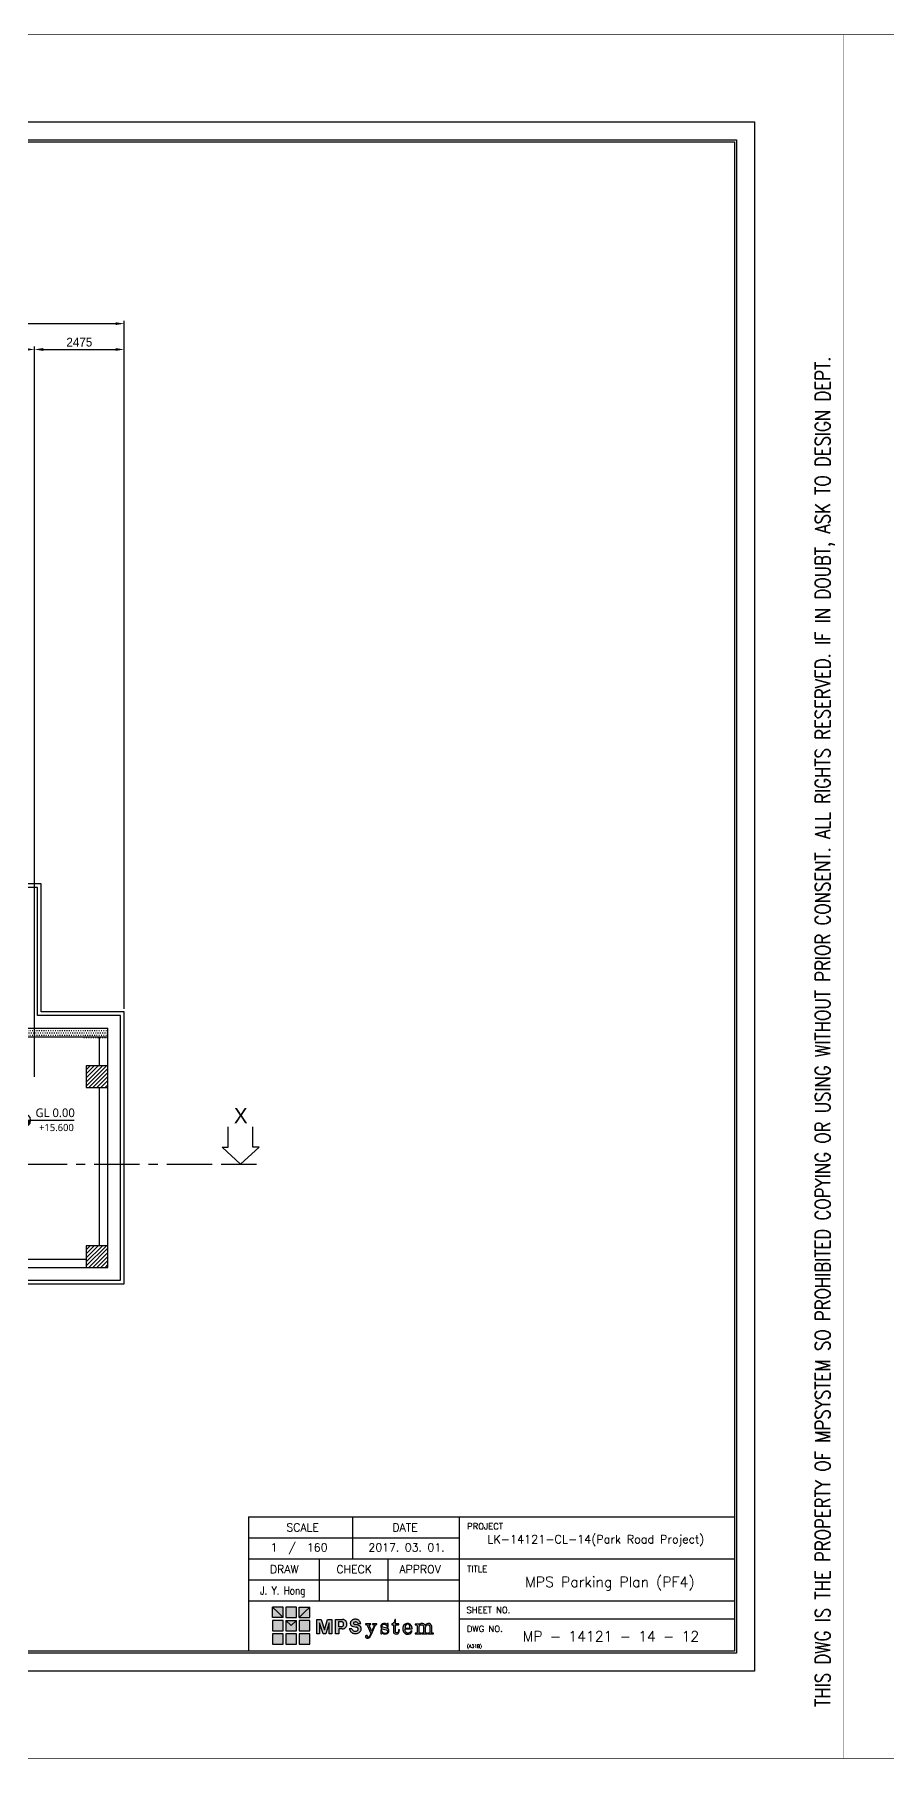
# Model space of a CAD drawing. Header units: millimetres. Extents: x -5 to 1510635, y -6 to 71285.
# Drawn here: x 809306 to 832823, y -5 to 47525 of the extents above; entities that cross this region are included whole.
import ezdxf
from ezdxf.enums import TextEntityAlignment as Align

# ---------------------------------------------------------------- set-up
doc = ezdxf.new("R2010")
doc.units = ezdxf.units.MM
doc.header["$LTSCALE"] = 1000
for name, pattern in [('CENTER', [2, 1.25, -0.25, 0.25, -0.25]), ('HIDDEN', [0.375, 0.25, -0.125]), ('S-BM-2ND$0$HIDDEN', [9.525, 6.35, -3.175])]:
    doc.linetypes.add(name, pattern=pattern)
for name, color, linetype in [('1', 1, 'CENTER'), ('3', 3, 'Continuous'), ('A-SYM', 6, 'Continuous'), ('MP-2', 42, 'Continuous'), ('MP-3', 3, 'Continuous'), ('MP-4', 4, 'HIDDEN'), ('MP-7', 7, 'Continuous'), ('MP-8', 8, 'Continuous'), ('S-BM-2ND$0$S-BEAM', 21, 'Continuous'), ('S-BM-2ND$0$S-BEAMS-1', 21, 'Continuous'), ('S-COL 2ND$0$GRD RC WALL', 31, 'Continuous'), ('S-COL 2ND$0$S-COL-1', 31, 'Continuous'), ('S-COL 2ND$0$S-COL-HATCH', 11, 'Continuous'), ('S-COL 2ND$0$S-RCWALL', 31, 'Continuous'), ('S-COL 2ND$0$S-RCWALL-HACH', 21, 'Continuous'), ('S-TEXT-3', 31, 'Continuous')]:
    doc.layers.add(name, color=color, linetype=linetype)
doc.styles.add('GHD', font='OUTLINE', dxfattribs={"bigfont": 'GHD'})
doc.styles.add('GHG1', font='simplex.shx', dxfattribs={"bigfont": 'whgtxt.shx'})
doc.styles.add('ROMANS', font='ROMANS.shx')
doc.styles.add('맑은고딕', font='malgun.ttf', dxfattribs={"height": 800})
doc.dimstyles.new('MPS2', dxfattribs={"dimscale": 100, "dimtxt": 3, "dimasz": 3, "dimexe": 1, "dimexo": 1, "dimgap": 1, "dimtad": 1, "dimzin": 12, "dimdsep": 46, "dimtxsty": 'Standard', "dimcen": 1, "dimclrd": 1, "dimclre": 1, "dimclrt": 7, "dimazin": 2, "dimtfac": 1, "dimtmove": 0, "dimatfit": 3, "dimfxl": 1, "dimarcsym": 0})

# ---------------------------------------------------------------- blocks, each defined once
blk = doc.blocks.new('MP LOGO')
h = blk.add_hatch(color=20)
h.paths.add_polyline_path([(9, 55), (0, 64), (0, 46), (18, 46)])
h.paths.add_polyline_path([(18, 41), (0, 41), (0, 23), (18, 23)])
h.paths.add_polyline_path([(32, 32), (23, 41), (23, 23), (41, 23), (41, 41)])
h.paths.add_polyline_path([(64, 23), (64, 41), (46, 41), (46, 23)])
h.paths.add_polyline_path([(64, 46), (64, 64), (55, 55), (46, 46)])
h.paths.add_polyline_path([(64, 18), (46, 18), (46, 0), (64, 0)])
h.paths.add_polyline_path([(0, 0), (18, 0), (18, 18), (0, 18)])
h = blk.add_hatch(color=131)
h.paths.add_polyline_path([(18, 64), (0, 64), (9, 55), (18, 46)])
h.paths.add_polyline_path([(41, 64), (23, 64), (23, 46), (41, 46)])
h.paths.add_polyline_path([(64, 64), (46, 64), (46, 46), (55, 55)])
h.paths.add_polyline_path([(41, 41), (23, 41), (32, 32)])
h.paths.add_polyline_path([(41, 18), (23, 18), (23, 0), (41, 0)])
at = {"color": 131}
for points in [[(9, 55), (18, 46), (18, 64), (0, 64)], [(23, 46), (41, 46), (41, 64), (23, 64)], [(55, 55), (46, 46), (46, 64), (64, 64)], [(23, 0), (41, 0), (41, 18), (23, 18)]]:
    blk.add_lwpolyline(points, close=True, dxfattribs=at)
at = {"color": 20}
for points in [[(9, 55), (18, 46), (0, 46), (0, 64)], [(55, 55), (46, 46), (64, 46), (64, 64)], [(0, 23), (18, 23), (18, 41), (0, 41)], [(32, 32), (23, 41), (23, 23), (41, 23), (41, 41)], [(46, 23), (64, 23), (64, 41), (46, 41)], [(0, 0), (18, 0), (18, 18), (0, 18)], [(46, 0), (64, 0), (64, 18), (46, 18)]]:
    blk.add_lwpolyline(points, close=True, dxfattribs=at)
at = {"color": 143}
blk.add_lwpolyline([(23, 41), (41, 41), (32, 32), (32, 32)], close=True, dxfattribs=at)
blk = doc.blocks.new('MP LOGO 02')
at = {"layer": 'MP-2'}
h = blk.add_hatch(color=256, dxfattribs=at)
h.paths.add_polyline_path([(8.38, 4.28), (7.62, 4.28), (7.62, 1.78), (8.09, 1.78), (8.09, 3.69), (8.69, 1.78), (9.16, 1.78), (9.76, 3.69), (9.76, 1.78), (10.23, 1.78), (10.23, 4.28), (9.47, 4.28), (8.92, 2.49)])
h.paths.add_polyline_path([(10.86, 1.78), (11.38, 1.78), (11.38, 2.62), (12, 2.62), (12.11, 2.63), (12.2, 2.65), (12.3, 2.68), (12.39, 2.73), (12.47, 2.78), (12.55, 2.85), (12.62, 2.92), (12.68, 3), (12.73, 3.09), (12.77, 3.18), (12.79, 3.28), (12.81, 3.38), (12.81, 3.48), (12.8, 3.58), (12.78, 3.68), (12.75, 3.77), (12.7, 3.86), (12.65, 3.95), (12.59, 4.02), (12.51, 4.09), (12.43, 4.15), (12.35, 4.2), (12.25, 4.24), (12.16, 4.27), (12.06, 4.28), (10.86, 4.28)])
h.paths.add_polyline_path([(11.38, 3.89), (11.85, 3.89), (11.92, 3.88), (11.99, 3.85), (12.05, 3.82), (12.1, 3.77), (12.15, 3.72), (12.19, 3.66), (12.22, 3.59), (12.23, 3.52), (12.24, 3.45), (12.23, 3.38), (12.22, 3.31), (12.19, 3.24), (12.15, 3.18), (12.1, 3.13), (12.05, 3.09), (11.99, 3.05), (11.92, 3.02), (11.85, 3.01), (11.38, 3.01)], flags=16)
h.paths.add_polyline_path([(14.02, 3.76), (14.1, 3.8), (14.18, 3.82), (14.26, 3.83), (14.34, 3.83), (14.42, 3.81), (14.5, 3.79), (14.57, 3.75), (14.64, 3.7), (14.7, 3.65), (14.75, 3.58), (15.19, 3.58), (15.16, 3.69), (15.11, 3.79), (15.06, 3.88), (14.99, 3.97), (14.91, 4.05), (14.83, 4.12), (14.74, 4.18), (14.64, 4.23), (14.53, 4.27), (14.42, 4.29), (14.31, 4.31), (14.2, 4.31), (14.09, 4.29), (13.99, 4.27), (13.88, 4.23), (13.78, 4.18), (13.69, 4.12), (13.6, 4.05), (13.53, 3.97), (13.48, 3.92), (13.44, 3.85), (13.41, 3.79), (13.39, 3.72), (13.37, 3.64), (13.37, 3.57), (13.39, 3.49), (13.41, 3.42), (13.44, 3.35), (13.48, 3.29), (13.52, 3.23), (13.58, 3.19), (13.64, 3.14), (13.71, 3.11), (14.46, 2.93), (14.55, 2.91), (14.65, 2.84), (14.72, 2.75), (14.75, 2.63), (14.74, 2.52), (14.7, 2.41), (14.62, 2.32), (14.54, 2.28), (14.46, 2.25), (14.37, 2.23), (14.29, 2.22), (14.2, 2.23), (14.11, 2.24), (14.03, 2.27), (13.95, 2.3), (13.88, 2.35), (13.81, 2.41), (13.75, 2.47), (13.7, 2.54), (13.66, 2.62), (13.19, 2.62), (13.23, 2.51), (13.28, 2.4), (13.34, 2.3), (13.41, 2.21), (13.49, 2.12), (13.58, 2.05), (13.68, 1.98), (13.78, 1.92), (13.89, 1.88), (14, 1.85), (14.12, 1.82), (14.24, 1.82), (14.35, 1.82), (14.47, 1.83), (14.58, 1.86), (14.69, 1.9), (14.8, 1.95), (14.9, 2.02), (14.99, 2.09), (15.08, 2.17), (15.15, 2.26), (15.22, 2.36), (15.25, 2.43), (15.27, 2.51), (15.28, 2.59), (15.27, 2.67), (15.26, 2.75), (15.24, 2.83), (15.21, 2.9), (15.17, 2.97), (15.12, 3.04), (15.06, 3.1), (15, 3.14), (14.93, 3.19), (14.85, 3.22), (14.74, 3.27), (14.62, 3.32), (14.5, 3.36), (14.38, 3.38), (14.26, 3.4), (14.18, 3.41), (14.1, 3.42), (14.03, 3.46), (13.95, 3.52), (13.92, 3.59), (13.92, 3.67), (13.97, 3.74)])
h.paths.add_polyline_path([(16.65, 3.29), (16.65, 3.36), (16.7, 3.4), (16.91, 3.4), (16.91, 3.52), (16.03, 3.52), (16.03, 3.4), (16.16, 3.38), (16.3, 3.3), (16.93, 1.85), (16.89, 1.71), (16.73, 1.44), (16.6, 1.28), (16.47, 1.2), (16.35, 1.21), (16.37, 1.41), (16.29, 1.51), (16.13, 1.51), (16.01, 1.42), (16, 1.21), (16.09, 1.09), (16.24, 1.03), (16.44, 1.03), (16.57, 1.08), (16.76, 1.23), (16.94, 1.49), (17.11, 1.82), (17.68, 3.25), (17.79, 3.36), (17.97, 3.4), (17.97, 3.52), (17.23, 3.52), (17.23, 3.4), (17.45, 3.37), (17.5, 3.31), (17.5, 3.25), (17.12, 2.26), (17.06, 2.32)])
h.paths.add_polyline_path([(18.99, 2.94), (18.89, 3.01), (18.85, 3.09), (18.85, 3.24), (18.89, 3.31), (19, 3.41), (19.08, 3.43), (19.38, 3.42), (19.5, 3.36), (19.62, 3.25), (19.78, 2.94), (19.88, 2.94), (19.88, 3.56), (19.78, 3.56), (19.67, 3.43), (19.44, 3.56), (19.1, 3.58), (18.85, 3.5), (18.72, 3.36), (18.64, 3.14), (18.64, 2.97), (18.68, 2.83), (18.73, 2.74), (18.89, 2.62), (19.56, 2.45), (19.67, 2.4), (19.78, 2.28), (19.78, 2.09), (19.71, 1.98), (19.56, 1.9), (19.44, 1.87), (19.21, 1.9), (19.03, 1.98), (18.9, 2.11), (18.81, 2.28), (18.76, 2.47), (18.62, 2.47), (18.62, 1.76), (18.76, 1.76), (18.84, 1.9), (19.1, 1.77), (19.25, 1.73), (19.62, 1.76), (19.82, 1.86), (19.96, 2.04), (20, 2.17), (20, 2.42), (19.95, 2.57), (19.82, 2.7), (19.7, 2.78)])
h.paths.add_polyline_path([(21.18, 3.36), (21.73, 3.36), (21.73, 3.52), (21.18, 3.52), (21.18, 4.28), (21.03, 4.28), (20.99, 4.03), (20.92, 3.79), (20.74, 3.58), (20.52, 3.52), (20.52, 3.36), (20.82, 3.36), (20.82, 2.06), (20.85, 1.96), (20.96, 1.83), (21.09, 1.76), (21.39, 1.73), (21.58, 1.81), (21.71, 1.92), (21.81, 2.13), (21.84, 2.47), (21.71, 2.47), (21.68, 2.21), (21.56, 2), (21.45, 1.95), (21.32, 1.95), (21.2, 2.03), (21.18, 2.09)])
h.paths.add_polyline_path([(24.02, 2.64), (24.02, 2.75), (23.92, 3.15), (23.84, 3.29), (23.71, 3.43), (23.43, 3.57), (23.15, 3.58), (22.95, 3.53), (22.81, 3.46), (22.57, 3.2), (22.44, 2.85), (22.43, 2.49), (22.47, 2.31), (22.55, 2.12), (22.76, 1.88), (23.06, 1.75), (23.41, 1.73), (23.63, 1.81), (23.8, 1.93), (23.92, 2.07), (24.02, 2.27), (23.89, 2.31), (23.77, 2.12), (23.63, 2), (23.53, 1.95), (23.43, 1.92), (23.17, 1.93), (23, 2.03), (22.91, 2.14), (22.84, 2.34), (22.81, 2.64)])
h.paths.add_polyline_path([(22.81, 2.79), (22.85, 3.07), (22.92, 3.25), (23.02, 3.37), (23.16, 3.43), (23.35, 3.43), (23.45, 3.4), (23.53, 3.32), (23.62, 3.12), (23.62, 2.8)], flags=16)
h.paths.add_polyline_path([(25.23, 2.86), (25.26, 3.01), (25.34, 3.2), (25.43, 3.29), (25.57, 3.36), (25.75, 3.36), (25.86, 3.31), (25.94, 3.22), (26, 3.06), (26, 1.98), (25.94, 1.92), (25.68, 1.92), (25.68, 1.78), (26.61, 1.78), (26.61, 1.92), (26.38, 1.92), (26.33, 2), (26.33, 2.89), (26.37, 3.06), (26.43, 3.19), (26.51, 3.27), (26.68, 3.36), (26.86, 3.36), (26.97, 3.3), (27.04, 3.17), (27.08, 3), (27.08, 2.01), (27.02, 1.92), (26.77, 1.92), (26.77, 1.78), (27.7, 1.78), (27.7, 1.92), (27.46, 1.92), (27.41, 1.98), (27.41, 3.06), (27.38, 3.24), (27.22, 3.47), (27.02, 3.57), (26.74, 3.57), (26.47, 3.43), (26.35, 3.3), (26.33, 3.25), (26.29, 3.22), (26.22, 3.36), (26.05, 3.52), (25.86, 3.58), (25.7, 3.58), (25.57, 3.55), (25.42, 3.46), (25.32, 3.37), (25.26, 3.26), (25.23, 3.26), (25.23, 3.52), (24.56, 3.48), (24.56, 3.32), (24.85, 3.32), (24.9, 3.25), (24.9, 2), (24.83, 1.92), (24.57, 1.92), (24.57, 1.78), (24.9, 1.78), (25.52, 1.78), (25.52, 1.92), (25.28, 1.92), (25.23, 2)])
for points in [[(8.09, 1.78), (7.62, 1.78), (7.62, 4.28), (8.38, 4.28), (8.92, 2.49), (9.47, 4.28), (10.23, 4.28), (10.23, 1.78), (9.76, 1.78), (9.76, 3.69), (9.16, 1.78), (8.69, 1.78), (8.09, 3.69), (8.09, 1.78)], [(16.03, 3.52), (16.03, 3.4), (16.16, 3.38), (16.3, 3.3), (16.93, 1.85), (16.89, 1.71), (16.73, 1.44), (16.6, 1.28), (16.47, 1.2), (16.35, 1.21), (16.37, 1.41), (16.29, 1.51), (16.13, 1.51), (16.01, 1.42), (16, 1.21), (16.09, 1.09), (16.24, 1.03), (16.44, 1.03), (16.57, 1.08), (16.76, 1.23), (16.94, 1.49), (17.11, 1.82), (17.68, 3.25), (17.79, 3.36), (17.97, 3.4), (17.97, 3.52), (17.23, 3.52), (17.23, 3.4), (17.45, 3.37), (17.5, 3.31), (17.5, 3.25), (17.12, 2.26), (17.06, 2.32), (16.65, 3.29), (16.65, 3.36), (16.7, 3.4), (16.91, 3.4), (16.91, 3.52), (16.03, 3.52)], [(19.1, 3.58), (18.85, 3.5), (18.72, 3.36), (18.64, 3.14), (18.64, 2.97), (18.68, 2.83), (18.73, 2.74), (18.89, 2.62), (19.56, 2.45), (19.67, 2.4), (19.78, 2.28), (19.78, 2.09), (19.71, 1.98), (19.56, 1.9), (19.44, 1.87), (19.21, 1.9), (19.03, 1.98), (18.9, 2.11), (18.81, 2.28), (18.76, 2.47), (18.62, 2.47), (18.62, 1.76), (18.76, 1.76), (18.84, 1.9), (19.1, 1.77), (19.25, 1.73), (19.62, 1.76), (19.82, 1.86), (19.96, 2.04), (20, 2.17), (20, 2.42), (19.95, 2.57), (19.82, 2.7), (19.7, 2.78), (18.99, 2.94), (18.89, 3.01), (18.85, 3.09), (18.85, 3.24), (18.89, 3.31), (19, 3.41), (19.08, 3.43), (19.38, 3.42), (19.5, 3.36), (19.62, 3.25), (19.78, 2.94), (19.88, 2.94), (19.88, 3.56), (19.78, 3.56), (19.69, 3.45), (19.65, 3.45), (19.44, 3.56), (19.1, 3.58)], [(21.03, 4.28), (20.99, 4.03), (20.92, 3.79), (20.74, 3.58), (20.52, 3.52), (20.52, 3.36), (20.82, 3.36), (20.82, 2.06), (20.85, 1.96), (20.96, 1.83), (21.09, 1.76), (21.39, 1.73), (21.58, 1.81), (21.71, 1.92), (21.81, 2.13), (21.84, 2.47), (21.71, 2.47), (21.68, 2.21), (21.56, 2), (21.45, 1.95), (21.32, 1.95), (21.2, 2.03), (21.18, 2.09), (21.18, 3.36), (21.73, 3.36), (21.73, 3.52), (21.18, 3.52), (21.18, 4.28), (21.03, 4.28)], [(23.15, 3.58), (22.95, 3.53), (22.81, 3.46), (22.57, 3.2), (22.44, 2.85), (22.43, 2.49), (22.47, 2.31), (22.55, 2.12), (22.76, 1.88), (23.06, 1.75), (23.41, 1.73), (23.63, 1.81), (23.8, 1.93), (23.92, 2.07), (24.02, 2.27), (23.89, 2.31), (23.77, 2.12), (23.63, 2), (23.53, 1.95), (23.43, 1.92), (23.17, 1.93), (23, 2.03), (22.91, 2.14), (22.84, 2.34), (22.81, 2.64), (24.02, 2.64), (24.02, 2.75), (23.92, 3.15), (23.84, 3.29), (23.71, 3.43), (23.43, 3.57), (23.15, 3.58)], [(23.16, 3.43), (23.02, 3.37), (22.92, 3.25), (22.85, 3.07), (22.81, 2.79), (23.62, 2.8), (23.62, 3.12), (23.53, 3.32), (23.45, 3.4), (23.35, 3.43), (23.16, 3.43)], [(25.7, 3.58), (25.57, 3.55), (25.42, 3.46), (25.32, 3.37), (25.26, 3.26), (25.23, 3.26), (25.23, 3.52), (24.56, 3.48), (24.56, 3.32), (24.85, 3.32), (24.9, 3.25), (24.9, 2), (24.83, 1.92), (24.57, 1.92), (24.57, 1.78), (24.9, 1.78), (25.52, 1.78), (25.52, 1.92), (25.28, 1.92), (25.23, 2), (25.23, 2.86), (25.26, 3.01), (25.34, 3.2), (25.43, 3.29), (25.57, 3.36), (25.75, 3.36), (25.86, 3.31), (25.94, 3.22), (26, 3.06), (26, 1.98), (25.94, 1.92), (25.68, 1.92), (25.68, 1.78), (26.61, 1.78), (26.61, 1.92), (26.38, 1.92), (26.33, 2), (26.33, 2.89), (26.37, 3.06), (26.43, 3.19), (26.51, 3.27), (26.68, 3.36), (26.86, 3.36), (26.97, 3.3), (27.04, 3.17), (27.08, 3), (27.08, 2.01), (27.02, 1.92), (26.77, 1.92), (26.77, 1.78), (27.7, 1.78), (27.7, 1.92), (27.46, 1.92), (27.41, 1.98), (27.41, 3.06), (27.38, 3.24), (27.22, 3.47), (27.02, 3.57), (26.74, 3.57), (26.47, 3.43), (26.35, 3.3), (26.33, 3.25), (26.29, 3.22), (26.22, 3.36), (26.05, 3.52), (25.86, 3.58), (25.7, 3.58)]]:
    blk.add_lwpolyline(points, close=True, dxfattribs=at)
for points in [[(12, 2.62), (11.38, 2.62), (11.38, 1.78), (10.86, 1.78), (10.86, 4.28), (12.06, 4.28)], [(11.85, 3.01), (11.38, 3.01), (11.38, 3.89), (11.85, 3.89)], [(11.85, 3.01), (11.92, 3.02), (11.99, 3.05), (12.05, 3.09), (12.1, 3.13), (12.15, 3.18), (12.19, 3.24), (12.22, 3.31), (12.23, 3.38), (12.24, 3.45), (12.23, 3.52), (12.22, 3.59), (12.19, 3.66), (12.15, 3.72), (12.1, 3.77), (12.05, 3.82), (11.99, 3.85), (11.92, 3.88), (11.85, 3.89)], [(12, 2.62), (12.11, 2.63), (12.2, 2.65), (12.3, 2.68), (12.39, 2.73), (12.47, 2.78), (12.55, 2.85), (12.62, 2.92), (12.68, 3), (12.73, 3.09), (12.77, 3.18), (12.79, 3.28), (12.81, 3.38), (12.81, 3.48), (12.8, 3.58), (12.78, 3.68), (12.75, 3.77), (12.7, 3.86), (12.65, 3.95), (12.59, 4.02), (12.51, 4.09), (12.43, 4.15), (12.35, 4.2), (12.25, 4.24), (12.16, 4.27), (12.06, 4.28)], [(13.66, 2.62), (13.19, 2.62), (13.23, 2.51), (13.28, 2.4), (13.34, 2.3), (13.41, 2.21), (13.49, 2.12), (13.58, 2.05), (13.68, 1.98), (13.78, 1.92), (13.89, 1.88), (14, 1.85), (14.12, 1.82), (14.24, 1.82), (14.35, 1.82), (14.47, 1.83), (14.58, 1.86), (14.69, 1.9), (14.8, 1.95), (14.9, 2.02), (14.99, 2.09), (15.08, 2.17), (15.15, 2.26), (15.22, 2.36), (15.25, 2.43), (15.27, 2.51), (15.28, 2.59), (15.27, 2.67), (15.26, 2.75), (15.24, 2.83), (15.21, 2.9), (15.17, 2.97), (15.12, 3.04), (15.06, 3.1), (15, 3.14), (14.93, 3.19), (14.85, 3.22), (14.74, 3.27), (14.62, 3.32), (14.5, 3.36), (14.38, 3.38), (14.26, 3.4)], [(14.75, 3.58), (15.19, 3.58), (15.16, 3.69), (15.11, 3.79), (15.06, 3.88), (14.99, 3.97), (14.91, 4.05), (14.83, 4.12), (14.74, 4.18), (14.64, 4.23), (14.53, 4.27), (14.42, 4.29), (14.31, 4.31), (14.2, 4.31), (14.09, 4.29), (13.99, 4.27), (13.88, 4.23), (13.78, 4.18), (13.69, 4.12), (13.6, 4.05), (13.53, 3.97), (13.48, 3.92), (13.44, 3.85), (13.41, 3.79), (13.39, 3.72), (13.37, 3.64), (13.37, 3.57), (13.39, 3.49), (13.41, 3.42), (13.44, 3.35), (13.48, 3.29), (13.52, 3.23), (13.58, 3.19), (13.64, 3.14), (13.71, 3.11), (14.46, 2.93)], [(14.02, 3.76), (13.99, 3.75), (13.96, 3.72), (13.93, 3.69), (13.92, 3.65), (13.92, 3.61), (13.93, 3.57), (13.94, 3.53), (13.97, 3.5)], [(13.97, 3.5), (14.03, 3.46), (14.1, 3.42), (14.18, 3.41), (14.26, 3.4)], [(14.75, 3.58), (14.7, 3.65), (14.64, 3.7), (14.57, 3.75), (14.5, 3.79), (14.42, 3.81), (14.34, 3.83), (14.26, 3.83), (14.18, 3.82), (14.1, 3.8), (14.02, 3.76)], [(13.66, 2.62), (13.7, 2.54), (13.75, 2.47), (13.81, 2.41), (13.88, 2.35), (13.95, 2.3), (14.03, 2.27), (14.11, 2.24), (14.2, 2.23), (14.29, 2.22), (14.37, 2.23), (14.46, 2.25), (14.54, 2.28)], [(14.54, 2.28), (14.59, 2.31), (14.64, 2.34), (14.68, 2.39), (14.71, 2.44), (14.73, 2.49), (14.75, 2.55), (14.75, 2.61), (14.74, 2.66), (14.73, 2.72), (14.7, 2.77), (14.66, 2.82), (14.62, 2.86), (14.57, 2.89), (14.52, 2.92), (14.46, 2.93)]]:
    blk.add_lwpolyline(points, dxfattribs=at)
at = {"color": 40, "xscale": 0.1000000000000227, "yscale": 0.1000000000000227, "zscale": 0.1000000000000227}
blk.add_blockref('MP LOGO', (0, 0), dxfattribs=at)
blk = doc.blocks.new('S-COL 2ND')
at = {"layer": 'S-COL 2ND$0$S-COL-HATCH'}
h = blk.add_hatch(dxfattribs=at)
h.set_pattern_fill('ANSI31', color=256, scale=25)
h.set_pattern_definition([(45, (-1360.12, 18780), (-56.1266008, 56.1266008), [])])
h.paths.add_polyline_path([(3998377, -137939), (3999177, -137939), (3999177, -137439), (3998377, -137439)])
h = blk.add_hatch(dxfattribs=at)
h.set_pattern_fill('ANSI31', color=256, scale=25)
h.set_pattern_definition([(45, (2845, 18780), (-56.1266008, 56.1266008), [])])
h.paths.add_polyline_path([(4002582, -137939), (4003382, -137939), (4003382, -137439), (4002582, -137439)])
h = blk.add_hatch(dxfattribs=at)
h.set_pattern_fill('ANSI31', color=256, scale=25)
h.set_pattern_definition([(45, (7474.72, 18780), (-56.1266008, 56.1266008), [])])
h.paths.add_polyline_path([(4007211, -137939), (4008011, -137939), (4008011, -137439), (4007211, -137439)])
h = blk.add_hatch(dxfattribs=at)
h.set_pattern_fill('ANSI31', color=256, scale=25)
h.set_pattern_definition([(45, (10979.72, 18780), (-56.1266008, 56.1266008), [])])
h.paths.add_polyline_path([(4010916, -137939), (4011716, -137939), (4011716, -137439), (4010916, -137439)])
h = blk.add_hatch(dxfattribs=at)
h.set_pattern_fill('ANSI31', color=256, scale=25)
h.set_pattern_definition([(45, (14584.72, 18780), (-56.1266008, 56.1266008), [])])
h.paths.add_polyline_path([(4014321, -137939), (4015121, -137939), (4015121, -137439), (4014321, -137439)])
h = blk.add_hatch(dxfattribs=at)
h.set_pattern_fill('ANSI31', color=256, scale=25)
h.set_pattern_definition([(45, (21199.72, 18780), (-56.1266008, 56.1266008), [])])
h.paths.add_polyline_path([(4021136, -138039), (4021736, -138039), (4021736, -137439), (4021136, -137439)])
h = blk.add_hatch(dxfattribs=at)
h.set_pattern_fill('ANSI31', color=256, scale=25)
h.set_pattern_definition([(45, (-5e-10, 109.054), (-56.1266008, 56.1266008), [])])
h.paths.add_polyline_path([(3998377, -143414), (3999252, -143414), (3999252, -142964), (3998377, -142964)])
h = blk.add_hatch(dxfattribs=at)
h.set_pattern_fill('ANSI31', color=256, scale=25)
h.set_pattern_definition([(45, (3414.82, 109.054), (-56.1266008, 56.1266008), [])])
h.paths.add_polyline_path([(4001452, -143414), (4002667, -143414), (4002667, -142964), (4001452, -142964)])
h = blk.add_hatch(dxfattribs=at)
h.set_pattern_fill('ANSI31', color=256, scale=25)
h.set_pattern_definition([(45, (14235, 11880), (-56.1266008, 56.1266008), [])])
h.paths.add_polyline_path([(4021136, -144939), (4021736, -144939), (4021736, -144339), (4021136, -144339)])
h = blk.add_hatch(dxfattribs=at)
h.set_pattern_fill('ANSI31', color=256, scale=25)
h.paths.add_polyline_path([(4023051, -144339), (4023051, -144589), (4023736, -144589), (4023736, -144339)])
h = blk.add_hatch(dxfattribs=at)
h.set_pattern_fill('ANSI31', color=256, scale=25)
h.set_pattern_definition([(45, (-994.82, 8565.32), (-56.1266008, 56.1266008), [])])
h.paths.add_polyline_path([(3998942, -148253), (3999542, -148253), (3999542, -147653), (3998942, -147653)])
h = blk.add_hatch(dxfattribs=at)
h.set_pattern_fill('ANSI31', color=256, scale=25)
h.set_pattern_definition([(45, (-748.12, 6384.94), (-56.1266008, 56.1266008), [])])
h.paths.add_polyline_path([(3999189, -150434), (4000164, -150434), (4000164, -149984), (3999189, -149984)])
h = blk.add_hatch(dxfattribs=at)
h.set_pattern_fill('ANSI31', color=256, scale=25)
h.set_pattern_definition([(45, (1755, 6384.94), (-56.1266008, 56.1266008), [])])
h.paths.add_polyline_path([(4001692, -150434), (4002667, -150434), (4002667, -149984), (4001692, -149984)])
h = blk.add_hatch(dxfattribs=at)
h.set_pattern_fill('ANSI31', color=256, scale=25)
h.set_pattern_definition([(45, (13660, 5415.35), (-56.1266008, 56.1266008), [])])
h.paths.add_polyline_path([(4020561, -151489), (4021161, -151489), (4021161, -150218), (4020561, -150218)])
h = blk.add_hatch(dxfattribs=at)
h.set_pattern_fill('ANSI31', color=256, scale=25)
h.set_pattern_definition([(45, (20364.91, 4960), (-56.1266008, 56.1266008), [])])
h.paths.add_polyline_path([(4027266, -151859), (4027866, -151859), (4027866, -151259), (4027266, -151259)])
h = blk.add_hatch(dxfattribs=at)
h.set_pattern_fill('ANSI31', color=256, scale=25)
h.paths.add_polyline_path([(3999937, -156819), (4000537, -156819), (4000537, -156219), (3999937, -156219)])
h = blk.add_hatch(dxfattribs=at)
h.set_pattern_fill('ANSI31', color=256, scale=25)
h.set_pattern_definition([(45, (-2669.72, 0), (-56.1266008, 56.1266008), [])])
h.paths.add_polyline_path([(4004232, -156819), (4004832, -156819), (4004832, -156219), (4004232, -156219)])
h = blk.add_hatch(dxfattribs=at)
h.set_pattern_fill('ANSI31', color=256, scale=25)
h.set_pattern_definition([(45, (4910, 0), (-56.1266008, 56.1266008), [])])
h.paths.add_polyline_path([(4011811, -156819), (4012661, -156819), (4012661, -156219), (4011811, -156219)])
h = blk.add_hatch(dxfattribs=at)
h.set_pattern_fill('ANSI31', color=256, scale=25)
h.set_pattern_definition([(45, (13660, 0), (-56.1266008, 56.1266008), [])])
h.paths.add_polyline_path([(4020561, -156819), (4021161, -156819), (4021161, -156219), (4020561, -156219)])
h = blk.add_hatch(dxfattribs=at)
h.set_pattern_fill('ANSI31', color=256, scale=25)
h.set_pattern_definition([(45, (20364.91, 0), (-56.1266008, 56.1266008), [])])
h.paths.add_polyline_path([(4027266, -156819), (4027866, -156819), (4027866, -156219), (4027266, -156219)])
at = {"layer": 'S-COL 2ND$0$S-RCWALL-HACH'}
h = blk.add_hatch(dxfattribs=at)
h.set_pattern_fill('DOTS', color=256, scale=40)
h.set_pattern_definition([(0, (0, -2), (31.75, 63.5), [0, -63.5])])
h.paths.add_polyline_path([(4014636, -132883), (4021366, -132883), (4021366, -133183), (4014636, -133183)])
h = blk.add_hatch(dxfattribs=at)
h.set_pattern_fill('DOTS', color=256, scale=40)
h.paths.add_polyline_path([(4020736, -139469), (4021506, -139469), (4021506, -139294), (4020561, -139294), (4020561, -141229), (4021506, -141229), (4021506, -141054), (4020736, -141054)])
h = blk.add_hatch(dxfattribs=at)
h.set_pattern_fill('DOTS', color=256, scale=40)
h.paths.add_polyline_path([(4009962, -145611), (4010162, -145611), (4010162, -144589), (4006772, -144589), (4006772, -150469), (4010162, -150469), (4010162, -149401), (4009962, -149401), (4009962, -150219), (4007022, -150219), (4007022, -147634), (4009962, -147634), (4009962, -148401), (4010162, -148401), (4010162, -146611), (4009962, -146611), (4009962, -147384), (4007022, -147384), (4007022, -144839), (4009962, -144839)])
edge = h.paths.add_edge_path()
edge.add_line((4009962, -150469), (4009962, -151644))
edge.add_line((4010161, -151644), (4009962, -151644))
h = blk.add_hatch(dxfattribs=at)
h.set_pattern_fill('DOTS', color=256, scale=40)
edge = h.paths.add_edge_path()
edge.add_line((4011662, -144589), (4011662, -144839))
edge.add_line((4015142, -144589), (4011662, -144589))
edge.add_line((4014892, -144839), (4011892, -144839))
edge.add_line((4014892, -144839), (4014892, -151394))
edge.add_line((4015142, -151644), (4015142, -144589))
edge.add_line((4011892, -149154), (4011892, -144839))
edge.add_line((4011662, -149154), (4011662, -144589))
edge.add_line((4011892, -149154), (4011662, -149154))
edge.add_line((4009962, -151394), (4014892, -151394))
edge.add_line((4015142, -151644), (4009962, -151644))
edge.add_line((4009962, -151644), (4009962, -151394))
h = blk.add_hatch(dxfattribs=at)
h.set_pattern_fill('DOTS', color=256, scale=40)
h.set_pattern_definition([(0, (-1.51, -2305.376), (31.75, 63.5), [0, -63.5])])
h.paths.add_polyline_path([(4023510, -146690), (4025568, -146690), (4025568, -146940), (4023510, -146940)])
h = blk.add_hatch(dxfattribs=at)
h.set_pattern_fill('DOTS', color=256, scale=40)
h.set_pattern_definition([(0, (5, 0.353), (31.75, 63.5), [0, -63.5])])
h.paths.add_polyline_path([(4027866, -150218), (4025338, -150218), (4025338, -150468), (4027866, -150478)])
at = {"layer": 'S-COL 2ND$0$GRD RC WALL', "elevation": 0}
blk.add_lwpolyline([(4014636, -132883), (4021366, -132883), (4021366, -133183), (4014636, -133183)], close=True, dxfattribs=at)
at = {"layer": 'S-COL 2ND$0$S-COL-1'}
for p, q in [((3999177, -137689, 0), (3999177, -137439, 0)), ((4003382, -137689, 0), (4003382, -137439, 0)), ((4008011, -137689, 0), (4008011, -137439)), ((4015121, -137689, 0), (4015121, -137439, 0)), ((4023737, -144339, 0), (4023051, -144339, 0)), ((4023051, -144589, 0), (4023051, -144339, 0)), ((4023051, -144339, 0), (4023051, -144589, 0)), ((4015142, -144589, 0), (4011662, -144589, 0)), ((4011662, -144589, 0), (4011662, -144839, 0)), ((4011662, -149154, 0), (4011662, -144589, 0)), ((4014892, -144839, 0), (4011892, -144839, 0)), ((4011892, -149154, 0), (4011892, -144839, 0)), ((4014892, -144839, 0), (4014892, -151394, 0)), ((4015142, -151644, 0), (4015142, -144589, 0)), ((4011892, -149154, 0), (4011662, -149154, 0)), ((4000134, -150434, 0), (3999934, -150434, 0)), ((4002637, -150434, 0), (4002437, -150434, 0)), ((4025341, -150218, 0), (4027866, -150218, 0)), ((4025341, -150218, 0), (4025341, -150468, 0)), ((4027866, -150468, 0), (4025341, -150468, 0)), ((4027866, -150468, 0), (4027866, -150218, 0)), ((4009962, -151644, 0), (4009962, -151394, 0)), ((4009962, -151394, 0), (4014892, -151394, 0)), ((4015142, -151644, 0), (4009962, -151644, 0))]:
    blk.add_line(p, q, dxfattribs=at)
at = {"layer": 'S-COL 2ND$0$S-COL-1', "elevation": 0}
for points in [[(3998377, -137939), (3999177, -137939), (3999177, -137439), (3998377, -137439)], [(4002582, -137939), (4003382, -137939), (4003382, -137439), (4002582, -137439)], [(4014321, -137939), (4015121, -137939), (4015121, -137439), (4014321, -137439)], [(4021136, -138039), (4021736, -138039), (4021736, -137439), (4021136, -137439)], [(3998377, -143414), (3999252, -143414), (3999252, -142964), (3998377, -142964)], [(4001452, -143414), (4002667, -143414), (4002667, -142964), (4001452, -142964)], [(4021136, -144939), (4021736, -144939), (4021736, -144339), (4021136, -144339)], [(4023051, -144339), (4023736, -144339), (4023736, -144589), (4023051, -144589)], [(4023506, -146690), (4025571, -146690), (4025571, -146940), (4023506, -146940)], [(3998942, -148253), (3999542, -148253), (3999542, -147653), (3998942, -147653)], [(3999189, -150434), (4000164, -150434), (4000164, -149984), (3999189, -149984)], [(4001692, -150434), (4002667, -150434), (4002667, -149984), (4001692, -149984)], [(4020561, -151489), (4021161, -151489), (4021161, -150218), (4020561, -150218)], [(4027266, -151859), (4027866, -151859), (4027866, -151259), (4027266, -151259)], [(3999937, -156819), (4000537, -156819), (4000537, -156219), (3999937, -156219)], [(4004232, -156819), (4004832, -156819), (4004832, -156219), (4004232, -156219)], [(4011811, -156819), (4012661, -156819), (4012661, -156219), (4011811, -156219)], [(4020561, -156819), (4021161, -156819), (4021161, -156219), (4020561, -156219)], [(4027266, -156819), (4027866, -156819), (4027866, -156219), (4027266, -156219)]]:
    blk.add_lwpolyline(points, close=True, dxfattribs=at)
at = {"layer": 'S-COL 2ND$0$S-COL-1'}
for points in [[(4007211, -137939), (4008011, -137939), (4008011, -137439), (4007211, -137439)], [(4010916, -137939), (4011716, -137939), (4011716, -137439), (4010916, -137439)]]:
    blk.add_lwpolyline(points, close=True, dxfattribs=at)
at = {"layer": 'S-COL 2ND$0$S-COL-1', "elevation": 0}
blk.add_lwpolyline([(4021506, -139294), (4020561, -139294), (4020561, -141229), (4021506, -141229), (4021506, -141054), (4020736, -141054), (4020736, -139469), (4021506, -139469), (4021506, -139294)], dxfattribs=at)
at = {"layer": 'S-COL 2ND$0$S-RCWALL'}
for p, q in [((4006772, -144589, 0), (4010162, -144589, 0)), ((4006772, -144589, 0), (4006772, -150469, 0)), ((4007022, -147384, 0), (4007022, -144839, 0)), ((4007022, -144839, 0), (4009962, -144839, 0)), ((4009962, -145611), (4009962, -144839, 0)), ((4010162, -145611), (4010162, -144589, 0)), ((4009962, -145611), (4010162, -145611)), ((4009962, -147384), (4009962, -146611, 0)), ((4009962, -146611), (4010162, -146611)), ((4010162, -148401), (4010162, -146611, 0)), ((4007022, -147384, 0), (4009962, -147384, 0)), ((4007022, -150219, 0), (4007022, -147634, 0)), ((4007022, -147634, 0), (4009962, -147634, 0)), ((4009962, -148401), (4009962, -147634, 0)), ((4009962, -148401), (4010162, -148401)), ((4009962, -150219, 0), (4009962, -149401, 0)), ((4009962, -149401), (4010162, -149401)), ((4010162, -150469, 0), (4010162, -149401, 0)), ((4006772, -150469, 0), (4010162, -150469, 0)), ((4007022, -150219, 0), (4009962, -150219)), ((4010111, -151644, 0), (4009962, -151644, 0))]:
    blk.add_line(p, q, dxfattribs=at)
blk = doc.blocks.new('1223333333')
at = {"layer": 'A-SYM'}
h = blk.add_hatch(color=256, dxfattribs=at)
h.paths.add_polyline_path([(-984, 0), (-984, 96, 0.414214), (-1080, 0)])
h.paths.add_polyline_path([(-888, 0), (-984, 0), (-984, -96, 0.414214)])
blk.add_line((-984, 168), (-984, -168), dxfattribs=at)
blk.add_lwpolyline([(-1152, 0), (-298, 0), (-277, 0)], dxfattribs=at)
blk.add_circle((-984, 0), 96, dxfattribs=at)
blk = doc.blocks.new('*D355')
at = {"layer": 'DEFPOINTS', "color": 0, "linetype": 'ByBlock', "transparency": 16777216}
for p in [(809306, 38841), (804006, 37168, 0), (809306, 18707)]:
    blk.add_point(p, dxfattribs=at)
at = {"layer": 'S-TEXT-3', "color": 1, "linetype": 'ByBlock', "lineweight": -2, "transparency": 16777216}
for p, q in [((804006, 37248), (804006, 38921)), ((804246, 38841), (809066, 38841)), ((809306, 18787), (809306, 38921))]:
    blk.add_line(p, q, dxfattribs=at)
at = {"layer": 'S-TEXT-3', "color": 1, "linetype": 'ByBlock', "transparency": 16777216}
for points in [[(804246, 38881), (804246, 38801), (804006, 38841)], [(809066, 38881), (809066, 38801), (809306, 38841)]]:
    blk.add_solid(points, dxfattribs=at)
at = {"layer": 'S-TEXT-3', "color": 7, "linetype": 'ByBlock', "transparency": 16777216, "insert": (806656, 39041), "char_height": 240, "attachment_point": 5}
blk.add_mtext('5300', dxfattribs=at)
blk = doc.blocks.new('*D356')
at = {"layer": 'DEFPOINTS', "color": 0, "linetype": 'ByBlock', "transparency": 16777216}
for p in [(811781, 38841), (811781, 20583), (809306, 18707)]:
    blk.add_point(p, dxfattribs=at)
at = {"layer": 'S-TEXT-3', "color": 1, "linetype": 'ByBlock', "lineweight": -2, "transparency": 16777216}
for p, q in [((809306, 18787), (809306, 38921)), ((809546, 38841), (811541, 38841)), ((811781, 20663), (811781, 38921))]:
    blk.add_line(p, q, dxfattribs=at)
at = {"layer": 'S-TEXT-3', "color": 1, "linetype": 'ByBlock', "transparency": 16777216}
for points in [[(809546, 38881), (809546, 38801), (809306, 38841)], [(811541, 38881), (811541, 38801), (811781, 38841)]]:
    blk.add_solid(points, dxfattribs=at)
at = {"layer": 'S-TEXT-3', "color": 7, "linetype": 'ByBlock', "transparency": 16777216, "insert": (810543, 39041), "char_height": 240, "attachment_point": 5}
blk.add_mtext('2475', dxfattribs=at)
blk = doc.blocks.new('*D362')
at = {"layer": 'DEFPOINTS', "color": 0, "linetype": 'ByBlock', "transparency": 16777216}
for p in [(811781, 39553), (781391, 32912, 0), (811781, 20583, 0)]:
    blk.add_point(p, dxfattribs=at)
at = {"layer": 'S-TEXT-3', "color": 1, "linetype": 'ByBlock', "lineweight": -2, "transparency": 16777216}
for p, q in [((781391, 32992), (781391, 39633)), ((781631, 39553), (811541, 39553)), ((811781, 20663), (811781, 39633))]:
    blk.add_line(p, q, dxfattribs=at)
at = {"layer": 'S-TEXT-3', "color": 1, "linetype": 'ByBlock', "transparency": 16777216}
for points in [[(781631, 39593), (781631, 39513), (781391, 39553)], [(811541, 39593), (811541, 39513), (811781, 39553)]]:
    blk.add_solid(points, dxfattribs=at)
at = {"layer": 'S-TEXT-3', "color": 7, "linetype": 'ByBlock', "transparency": 16777216, "insert": (796586, 39753), "char_height": 240, "attachment_point": 5}
blk.add_mtext('30390', dxfattribs=at)

msp = doc.modelspace()

# ---------------------------------------------------------------- linework, layer by layer
at = {"layer": '1'}
msp.add_line((804952.613, 16383.615, 0), (814546.812, 16383.615, 0), dxfattribs=at)
at = {"layer": '3'}
msp.add_line((814546.812, 16383.615, 0), (815429.811, 16383.615, 0), dxfattribs=at)
at = {"layer": 'MP-2'}
for p, q in [((814648.024, 16845.932, 0), (814648.024, 17409.091, 0)), ((815328.605, 16845.932, 0), (815328.605, 17409.091, 0)), ((814988.314, 16383.623, 0), (814479.908, 16845.932, 0)), ((814479.908, 16845.932, 0), (814648.024, 16845.932, 0)), ((814988.314, 16383.623, 0), (815496.721, 16845.932, 0)), ((815496.721, 16845.932, 0), (815328.605, 16845.932, 0)), ((815204.973, 6661.238), (815204.973, 2954.343)), ((815204.973, 6661.238), (828605.657, 6661.238)), ((818073.7, 6661.238), (818073.7, 5501.274)), ((821016.103, 6661.238), (821016.103, 2954.343)), ((815204.973, 6081.256), (821016.103, 6081.256)), ((815204.973, 5501.274), (828605.657, 5501.274)), ((817150.718, 5501.274), (817150.718, 4341.311)), ((819046.573, 5501.274), (819046.573, 4341.311)), ((815204.973, 4921.293), (821016.103, 4921.293)), ((815204.973, 4341.311), (828605.657, 4341.311)), ((821016.103, 3843.952), (828605.657, 3843.952))]:
    msp.add_line(p, q, dxfattribs=at)
at = {"layer": 'MP-2', "const_width": 10}
for points in [[(831600, 0), (764400, 0), (764400, 47520), (831600, 47520)], [(898800, 0), (831600, 0), (831600, 47520), (898800, 47520)]]:
    msp.add_lwpolyline(points, close=True, dxfattribs=at)
at = {"layer": 'MP-7'}
for points in [[(766840, 45120), (829160, 45120), (829160, 2400), (766840, 2400)], [(828661.091, 2898.909), (767338.909, 2898.909), (767338.909, 44621.091), (828661.091, 44621.091)], [(767394.343, 44565.657), (828605.657, 44565.657), (828605.657, 2954.343), (767394.343, 2954.343)]]:
    msp.add_lwpolyline(points, close=True, dxfattribs=at)
at = {"layer": 'S-BM-2ND$0$S-BEAM', "linetype": 'S-BM-2ND$0$HIDDEN'}
for p, q in [((811100.772, 19092.423, 0), (811100.772, 19882.777, 0)), ((811100.772, 14132.423, 0), (811100.772, 18492.423, 0)), ((804625.865, 13762.423, 0), (810731.154, 13762.423, 0))]:
    msp.add_line(p, q, dxfattribs=at)
at = {"layer": 'S-BM-2ND$0$S-BEAM'}
for p, q in [((811330.772, 14032.423, 0), (811330.772, 19882.777, 0)), ((784001.147, 13532.423, 0), (810833.865, 13532.423, 0))]:
    msp.add_line(p, q, dxfattribs=at)
at = {"layer": 'S-BM-2ND$0$S-BEAMS-1', "elevation": 0}
for points in [[(781841.023, 32912.423), (781391.023, 32912.423), (781391.023, 26487.423), (781956.331, 26487.423), (781956.331, 21647.744), (782206.023, 21647.744), (782206.023, 19467.367), (782951.147, 19467.367), (782951.147, 13082.423), (811780.772, 13082.423), (811780.772, 20582.777), (809485.618, 20582.777), (809485.618, 24111.072), (807651.358, 24111.072), (807651.358, 26687.423), (805650.865, 26687.423), (805650.865, 33362.423), (804830.865, 33362.423)], [(781841.023, 32812.423), (781491.023, 32812.423), (781491.023, 26587.423), (782056.331, 26587.423), (782056.331, 21747.744), (782306.023, 21747.744), (782306.023, 19567.367), (783051.147, 19567.367), (783051.147, 13182.423), (811680.772, 13182.423), (811680.772, 20482.777), (809385.618, 20482.777), (809385.618, 24011.072), (807551.358, 24011.072), (807551.358, 26587.423), (805550.865, 26587.423), (805550.865, 33262.423), (804830.865, 33262.423)]]:
    msp.add_lwpolyline(points, dxfattribs=at)

# ---------------------------------------------------------------- block references
msp.add_blockref('S-COL 2ND', (-3216535.48, 170351.223, 0))
at = {"layer": 'MP-3', "xscale": 160, "yscale": 160, "zscale": 160}
msp.add_blockref('MP LOGO 02', (815871.033, 3146.572), dxfattribs=at)
at = {"layer": 'MP-4', "linetype": 'ByBlock', "xscale": 1.984499999962281, "yscale": 1.984499999962281, "zscale": 1.984499999962281}
msp.add_blockref('1223333333', (810952.572, 17589.482, 0), dxfattribs=at)

# ---------------------------------------------------------------- texts
at = {"layer": '3', "style": 'GHD'}
msp.add_text('X', height=423.36, dxfattribs=at).set_placement((814992.232, 17506.332, 0), align=Align.CENTER)
at = {"layer": 'A-SYM', "style": '맑은고딕'}
msp.add_text('GL 0.00', height=238.14, dxfattribs=at).set_placement((809333.22, 17678.549, 0))
at = {"layer": 'A-SYM', "color": 2, "style": '맑은고딕'}
msp.add_text('+15.600', height=198.45, dxfattribs=at).set_placement((809433.75, 17292.113, 0))
at = {"layer": 'MP-2'}
for s, height, style, p in [('LK-14121-CL-14(Park Road Project)', 227.55556, 'GHG1', (824778.341, 5927.042)), ('1  /  160', 220.6061, 'ROMANS', (816599.367, 5702.953)), ('2017. 03. 01.', 220.60606, 'ROMANS', (819563.393, 5702.953)), ('MP - 14121 - 14 - 12', 284.44444, 'GHG1', (825198.201, 3220.883))]:
    msp.add_text(s, height=height, rotation=0.0000004, dxfattribs=dict(at, style=style)).set_placement(p, align=Align.CENTER)
at = {"layer": 'MP-2', "style": 'GHG1'}
msp.add_text('MPS Parking Plan (PF4)', height=284.44444, rotation=0.0000004, dxfattribs=at).set_placement((827502.751, 4719.776), align=Align.RIGHT)
at = {"layer": 'MP-2', "style": 'ROMANS', "width": 0.8}
msp.add_text('J. Y. Hong', height=220.6061, rotation=0.0000004, dxfattribs=at).set_placement((816151.406, 4515.446), align=Align.CENTER)
at = {"layer": 'MP-2', "style": 'ROMANS'}
msp.add_text('(A31B)', height=90.5051, rotation=0.0000004, dxfattribs=at).set_placement((821225.521, 3044.616))
at = {"layer": 'MP-3', "style": 'ROMANS'}
for s, p in [('SCALE', (816699.675, 6255.978)), ('DATE', (819521.413, 6255.978)), ('DRAW', (816192.438, 5104.247)), ('CHECK', (818118.201, 5104.247)), ('APPROV', (819937.101, 5104.247))]:
    msp.add_text(s, height=220.6061, rotation=0.0000004, dxfattribs=at).set_placement(p, align=Align.CENTER)
for s, p in [('PROJECT', (821233.829, 6314.245)), ('TITLE', (821233.829, 5133.324)), ('SHEET NO.', (821216.856, 4003.479)), ('DWG NO.', (821225.521, 3485.368))]:
    msp.add_text(s, height=169.697, rotation=0.0000004, dxfattribs=at).set_placement(p)
at = {"layer": 'MP-8', "style": 'ROMANS', "width": 0.8}
msp.add_text('THIS DWG IS THE PROPERTY OF MPSYSTEM SO PROHIBITED COPYING OR USING WITHOUT PRIOR CONSENT. ALL RIGHTS RESERVED. IF IN DOUBT, ASK TO DESIGN DEPT.', height=414.72, rotation=90, dxfattribs=at).set_placement((831240.322, 1418.077))

# ---------------------------------------------------------------- dimensions: what is measured, and where the dimension line sits
at = {"layer": 'S-TEXT-3', "linetype": 'ByBlock'}
for base, p1, p2, picture, middle in [((811780.772, 39553.493), (781391.023, 32912.423, 0), (811780.772, 20582.777, 0), '*D362', (796585.897, 39753.493)), ((809305.865, 38841.113), (804005.865, 37167.724, 0), (809305.865, 18707.36), '*D355', (806655.865, 39041.113)), ((811780.772, 38841.113), (809305.865, 18707.36), (811780.772, 20582.777), '*D356', (810543.318, 39041.113))]:
    dim = msp.add_linear_dim(base=base, p1=p1, p2=p2, dimstyle='MPS2', override={"dimscale": 80, "dimdec": 0, "dimtmove": 1}, dxfattribs=at)
    dim.commit()
    dim.dimension.update_dxf_attribs({"geometry": picture, "text_midpoint": middle})

doc.saveas('drawing.dxf')
